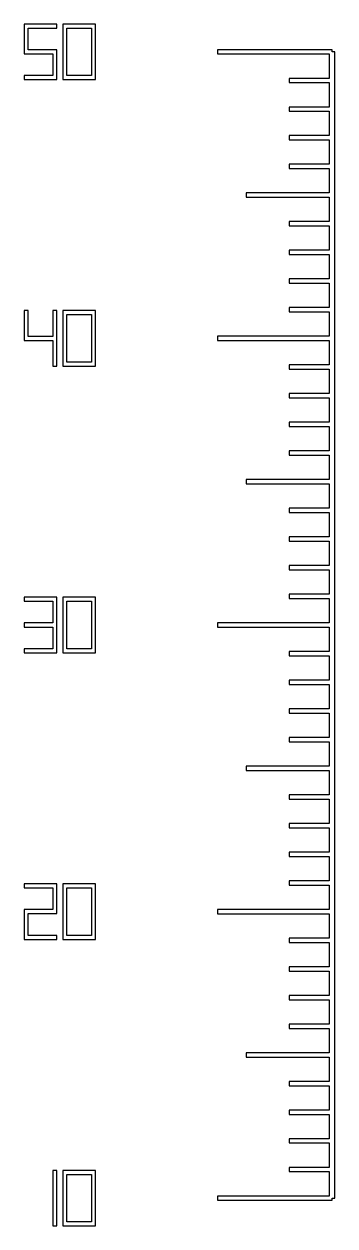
# Model space of a CAD drawing. Header units: millimetres. Extents: x -3.7 to 7.1, y -21 to 21.
import ezdxf

# ---------------------------------------------------------------- set-up
doc = ezdxf.new("R2010")
doc.units = ezdxf.units.MM
doc.layers.add('LASER_MARK', color=7, linetype='Continuous')

msp = doc.modelspace()

# ---------------------------------------------------------------- linework, layer by layer
at = {"layer": 'LASER_MARK'}
for points in [[(-2.605, 20.97), (-3.745, 20.97), (-3.745, 19.93), (-2.745, 19.93), (-2.745, 19.17), (-3.745, 19.17), (-3.745, 19.03), (-2.605, 19.03), (-2.605, 20.07), (-3.605, 20.07), (-3.605, 20.83), (-2.605, 20.83)], [(-1.255, 19.03), (-1.255, 20.97), (-2.395, 20.97), (-2.395, 19.03)], [(-2.255, 20.83), (-1.395, 20.83), (-1.395, 19.17), (-2.255, 19.17)], [(6.9, -17.925), (5.5, -17.925), (5.5, -18.075), (6.9, -18.075), (6.9, -18.925), (5.5, -18.925), (5.5, -19.075), (6.9, -19.075), (6.9, -19.925), (3, -19.925), (3, -20.075), (7, -20.075), (7, -20), (7.1, -20), (7.1, 20), (7, 20), (7, 20.075), (3, 20.075), (3, 19.925), (6.9, 19.925), (6.9, 19.075), (5.5, 19.075), (5.5, 18.925), (6.9, 18.925), (6.9, 18.075), (5.5, 18.075), (5.5, 17.925), (6.9, 17.925), (6.9, 17.075), (5.5, 17.075), (5.5, 16.925), (6.9, 16.925), (6.9, 16.075), (5.5, 16.075), (5.5, 15.925), (6.9, 15.925), (6.9, 15.075), (4, 15.075), (4, 14.925), (6.9, 14.925), (6.9, 14.075), (5.5, 14.075), (5.5, 13.925), (6.9, 13.925), (6.9, 13.075), (5.5, 13.075), (5.5, 12.925), (6.9, 12.925), (6.9, 12.075), (5.5, 12.075), (5.5, 11.925), (6.9, 11.925), (6.9, 11.075), (5.5, 11.075), (5.5, 10.925), (6.9, 10.925), (6.9, 10.075), (3, 10.075), (3, 9.925), (6.9, 9.925), (6.9, 9.075), (5.5, 9.075), (5.5, 8.925), (6.9, 8.925), (6.9, 8.075), (5.5, 8.075), (5.5, 7.925), (6.9, 7.925), (6.9, 7.075), (5.5, 7.075), (5.5, 6.925), (6.9, 6.925), (6.9, 6.075), (5.5, 6.075), (5.5, 5.925), (6.9, 5.925), (6.9, 5.075), (4, 5.075), (4, 4.925), (6.9, 4.925), (6.9, 4.075), (5.5, 4.075), (5.5, 3.925), (6.9, 3.925), (6.9, 3.075), (5.5, 3.075), (5.5, 2.925), (6.9, 2.925), (6.9, 2.075), (5.5, 2.075), (5.5, 1.925), (6.9, 1.925), (6.9, 1.075), (5.5, 1.075), (5.5, 0.925), (6.9, 0.925), (6.9, 0.075), (3, 0.075), (3, -0.075), (6.9, -0.075), (6.9, -0.925), (5.5, -0.925), (5.5, -1.075), (6.9, -1.075), (6.9, -1.925), (5.5, -1.925), (5.5, -2.075), (6.9, -2.075), (6.9, -2.925), (5.5, -2.925), (5.5, -3.075), (6.9, -3.075), (6.9, -3.925), (5.5, -3.925), (5.5, -4.075), (6.9, -4.075), (6.9, -4.925), (4, -4.925), (4, -5.075), (6.9, -5.075), (6.9, -5.925), (5.5, -5.925), (5.5, -6.075), (6.9, -6.075), (6.9, -6.925), (5.5, -6.925), (5.5, -7.075), (6.9, -7.075), (6.9, -7.925), (5.5, -7.925), (5.5, -8.075), (6.9, -8.075), (6.9, -8.925), (5.5, -8.925), (5.5, -9.075), (6.9, -9.075), (6.9, -9.925), (3, -9.925), (3, -10.075), (6.9, -10.075), (6.9, -10.925), (5.5, -10.925), (5.5, -11.075), (6.9, -11.075), (6.9, -11.925), (5.5, -11.925), (5.5, -12.075), (6.9, -12.075), (6.9, -12.925), (5.5, -12.925), (5.5, -13.075), (6.9, -13.075), (6.9, -13.925), (5.5, -13.925), (5.5, -14.075), (6.9, -14.075), (6.9, -14.925), (4, -14.925), (4, -15.075), (6.9, -15.075), (6.9, -15.925), (5.5, -15.925), (5.5, -16.075), (6.9, -16.075), (6.9, -16.925), (5.5, -16.925), (5.5, -17.075), (6.9, -17.075)], [(-3.745, 10.97), (-3.745, 9.93), (-2.745, 9.93), (-2.745, 9.03), (-2.605, 9.03), (-2.605, 10.97), (-2.745, 10.97), (-2.745, 10.07), (-3.605, 10.07), (-3.605, 10.97)], [(-1.255, 9.03), (-1.255, 10.97), (-2.395, 10.97), (-2.395, 9.03)], [(-2.255, 10.83), (-1.395, 10.83), (-1.395, 9.17), (-2.255, 9.17)], [(-2.605, -0.97), (-2.605, 0.97), (-3.745, 0.97), (-3.745, 0.83), (-2.745, 0.83), (-2.745, 0.07), (-3.745, 0.07), (-3.745, -0.07), (-2.745, -0.07), (-2.745, -0.83), (-3.745, -0.83), (-3.745, -0.97)], [(-1.255, -0.97), (-1.255, 0.97), (-2.395, 0.97), (-2.395, -0.97)], [(-1.395, 0.83), (-1.395, -0.83), (-2.255, -0.83), (-2.255, 0.83)], [(-2.605, -10.07), (-2.605, -9.03), (-3.745, -9.03), (-3.745, -9.17), (-2.745, -9.17), (-2.745, -9.93), (-3.745, -9.93), (-3.745, -10.97), (-2.605, -10.97), (-2.605, -10.83), (-3.605, -10.83), (-3.605, -10.07)], [(-1.255, -10.97), (-1.255, -9.03), (-2.395, -9.03), (-2.395, -10.97)], [(-2.255, -9.17), (-1.395, -9.17), (-1.395, -10.83), (-2.255, -10.83)], [(-2.605, -20.97), (-2.605, -19.03), (-2.745, -19.03), (-2.745, -20.97)], [(-1.255, -20.97), (-1.255, -19.03), (-2.395, -19.03), (-2.395, -20.97)], [(-2.255, -19.17), (-1.395, -19.17), (-1.395, -20.83), (-2.255, -20.83)]]:
    msp.add_lwpolyline(points, close=True, dxfattribs=at)

doc.saveas('drawing.dxf')
